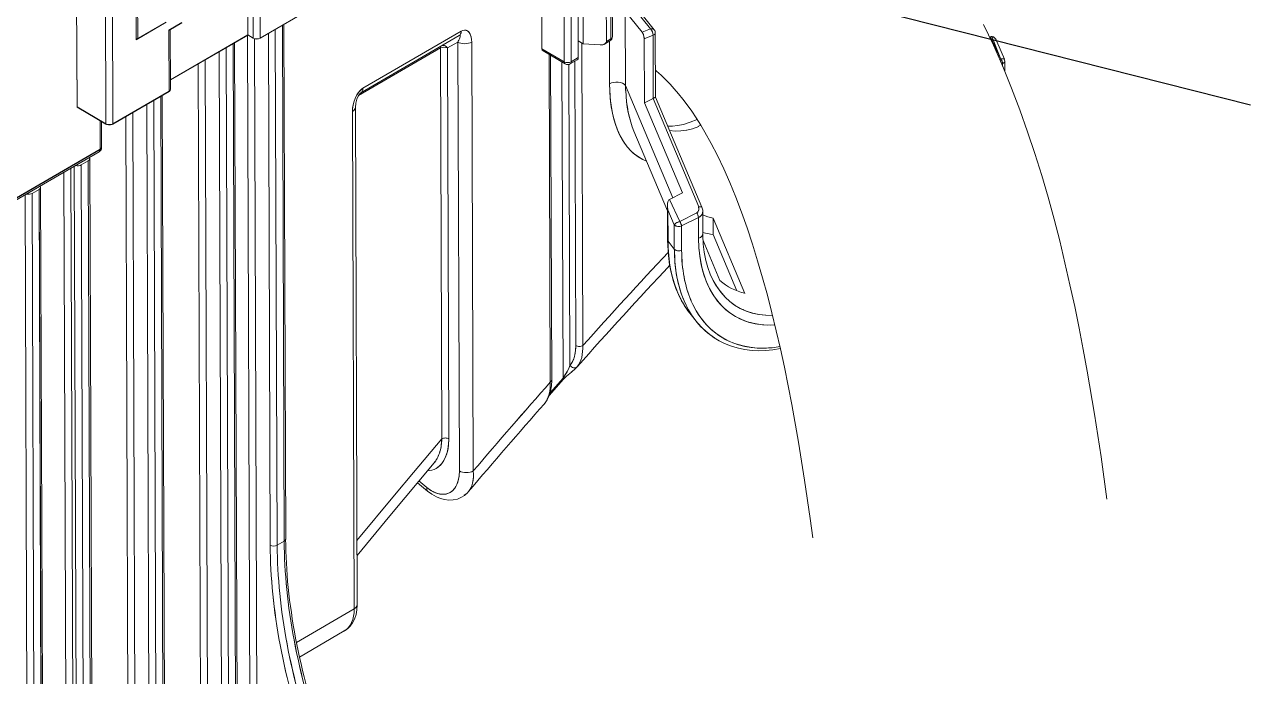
# Model space of a CAD drawing. Header units: inches. Extents: x 47316 to 59086, y 3141 to 11743.
# Drawn here: x 52923.8 to 52984.5, y 10099.8 to 10132.2 of the extents above; entities that cross this region are included whole.
import ezdxf

# ---------------------------------------------------------------- set-up
doc = ezdxf.new("R2010")
doc.units = ezdxf.units.IN
doc.header["$MEASUREMENT"] = 0

msp = doc.modelspace()

# ---------------------------------------------------------------- linework, layer by layer
at = {"color": 0, "lineweight": 15}
for p, q in [((52952.829, 10131.457), (52952.786, 10143.512)), ((52952.829, 10131.457), (52952.786, 10143.512)), ((52952.901, 10131.559), (52952.858, 10143.614)), ((52926.369, 10128.065), (52926.322, 10141.107)), ((52926.369, 10128.078), (52926.322, 10141.107)), ((52929.274, 10140.994), (52929.309, 10131.408)), ((52929.275, 10141.007), (52929.309, 10131.421)), ((52929.347, 10141.109), (52929.382, 10131.523)), ((52929.347, 10141.096), (52929.381, 10131.511)), ((52927.754, 10140.324), (52927.802, 10127.238)), ((52927.754, 10140.311), (52927.801, 10127.225)), ((52928.148, 10127.238), (52928.101, 10140.324)), ((52928.148, 10127.225), (52928.101, 10140.311)), ((52952.603, 10131.325), (52952.572, 10139.722)), ((52952.603, 10131.325), (52952.572, 10139.722)), ((52950.833, 10138.71), (52950.863, 10130.313)), ((52950.833, 10138.71), (52950.864, 10130.314)), ((52951.211, 10130.516), (52951.181, 10138.911)), ((52951.211, 10130.516), (52951.181, 10138.911)), ((52951.461, 10131.207), (52951.433, 10138.977)), ((52951.461, 10131.207), (52951.433, 10138.977)), ((52949.386, 10138.36), (52949.413, 10130.961)), ((52949.386, 10138.36), (52949.413, 10130.961)), ((52950.517, 10130.313), (52950.488, 10138.427)), ((52950.517, 10130.313), (52950.488, 10138.427)), ((52935.096, 10134.297), (52935.106, 10131.476)), ((52935.096, 10134.297), (52935.106, 10131.488)), ((52935.453, 10131.488), (52935.442, 10134.511)), ((52935.452, 10131.476), (52935.442, 10134.498)), ((52934.821, 10134.137), (52934.83, 10131.637)), ((52934.821, 10134.137), (52934.83, 10131.65)), ((52938.235, 10133.095), (52935.452, 10131.476)), ((52938.236, 10133.107), (52935.453, 10131.488)), ((52954.784, 10131.94), (52953.619, 10133.412)), ((52954.784, 10131.94), (52953.619, 10133.412)), ((52954.976, 10131.894), (52953.779, 10133.406)), ((52953.553, 10129.137), (52953.542, 10132.827)), ((52954.375, 10131.774), (52953.542, 10132.827)), ((52954.375, 10131.774), (52953.542, 10132.827)), ((52953.553, 10129.137), (52953.542, 10132.827)), ((52929.309, 10131.421), (52930.788, 10132.281)), ((52929.309, 10131.408), (52930.787, 10132.269)), ((52930.92, 10131.88), (52931.563, 10132.254)), ((52930.92, 10131.867), (52931.563, 10132.242)), ((52930.92, 10131.88), (52930.931, 10128.857)), ((52930.92, 10131.867), (52930.93, 10128.844)), ((52931.003, 10128.946), (52930.992, 10131.91)), ((52931.003, 10128.959), (52930.993, 10131.91)), ((52936.29, 10106.34), (52936.197, 10131.909)), ((52936.289, 10106.34), (52936.197, 10131.909)), ((52936.637, 10106.542), (52936.545, 10132.111)), ((52936.637, 10106.542), (52936.545, 10132.111)), ((52936.618, 10132.154), (52936.71, 10106.644)), ((52940.538, 10128.996), (52945.408, 10131.828)), ((52940.538, 10128.996), (52945.408, 10131.828)), ((52945.408, 10131.829), (52945.498, 10131.869)), ((52945.408, 10131.829), (52945.489, 10131.866)), ((52945.489, 10131.866), (52945.571, 10131.881)), ((52945.498, 10131.869), (52945.583, 10131.882)), ((52945.571, 10131.881), (52945.651, 10131.873)), ((52945.583, 10131.882), (52945.66, 10131.871)), ((52945.651, 10131.873), (52945.721, 10131.843)), ((52945.66, 10131.871), (52945.742, 10131.829)), ((52945.721, 10131.843), (52945.783, 10131.792)), ((52945.742, 10131.829), (52945.808, 10131.762)), ((52945.783, 10131.792), (52945.824, 10131.738)), ((52954.375, 10131.774), (52954.784, 10131.94)), ((52954.375, 10131.774), (52954.784, 10131.94)), ((52954.784, 10131.94), (52954.858, 10131.949)), ((52954.784, 10131.94), (52954.789, 10131.942)), ((52954.789, 10131.942), (52954.872, 10131.948)), ((52954.858, 10131.949), (52954.93, 10131.931)), ((52954.872, 10131.948), (52954.912, 10131.939)), ((52954.912, 10131.939), (52954.948, 10131.921)), ((52954.93, 10131.931), (52954.976, 10131.894)), ((52954.948, 10131.921), (52954.977, 10131.893)), ((52971.29, 10132.167), (52971.783, 10131.128)), ((52934.83, 10131.65), (52931.001, 10129.422)), ((52934.83, 10131.637), (52931.001, 10129.41)), ((52934.252, 10091.378), (52934.108, 10131.218)), ((52934.252, 10091.378), (52934.108, 10131.217)), ((52934.324, 10091.48), (52934.181, 10131.26)), ((52934.969, 10089.224), (52934.816, 10131.63)), ((52934.969, 10089.223), (52934.816, 10131.629)), ((52935.106, 10131.488), (52934.83, 10131.65)), ((52935.106, 10131.476), (52934.83, 10131.637)), ((52935.164, 10131.451), (52935.316, 10089.224)), ((52935.164, 10131.451), (52935.316, 10089.224)), ((52935.943, 10106.34), (52935.851, 10131.708)), ((52935.943, 10106.34), (52935.851, 10131.708)), ((52940.438, 10128.774), (52945.308, 10131.607)), ((52940.44, 10128.775), (52945.31, 10131.608)), ((52944.724, 10130.997), (52945.24, 10131.289)), ((52944.724, 10130.997), (52945.24, 10131.289)), ((52945.317, 10110.022), (52945.24, 10131.289)), ((52945.317, 10110.022), (52945.24, 10131.289)), ((52945.29, 10131.381), (52945.319, 10131.442)), ((52945.29, 10131.381), (52945.319, 10131.442)), ((52945.334, 10131.618), (52945.308, 10131.607)), ((52945.331, 10131.618), (52945.308, 10131.607)), ((52945.34, 10131.619), (52945.331, 10131.618)), ((52945.345, 10131.619), (52945.334, 10131.618)), ((52945.351, 10131.618), (52945.34, 10131.619)), ((52945.353, 10131.616), (52945.345, 10131.619)), ((52945.358, 10131.612), (52945.351, 10131.618)), ((52945.359, 10131.61), (52945.353, 10131.616)), ((52945.363, 10131.598), (52945.358, 10131.612)), ((52945.363, 10131.598), (52945.359, 10131.61)), ((52945.36, 10131.556), (52945.363, 10131.598)), ((52945.36, 10131.556), (52945.363, 10131.598)), ((52945.808, 10131.762), (52945.859, 10131.675)), ((52945.824, 10131.738), (52945.859, 10131.675)), ((52945.859, 10131.675), (52945.903, 10131.551)), ((52945.859, 10131.675), (52945.907, 10131.531)), ((52945.903, 10131.551), (52945.927, 10131.41)), ((52945.907, 10131.531), (52945.927, 10131.413)), ((52945.927, 10131.413), (52945.933, 10131.289)), ((52945.927, 10131.41), (52945.933, 10131.289)), ((52945.933, 10131.289), (52946.01, 10110.022)), ((52945.933, 10131.289), (52946.01, 10110.022)), ((52951.208, 10131.355), (52951.461, 10131.207)), ((52951.208, 10131.355), (52951.461, 10131.207)), ((52951.381, 10131.254), (52951.435, 10116.236)), ((52951.381, 10131.254), (52951.436, 10116.237)), ((52951.461, 10131.207), (52952.294, 10131.148)), ((52951.461, 10131.207), (52952.294, 10131.148)), ((52952.429, 10131.159), (52952.49, 10131.18)), ((52952.474, 10131.173), (52952.544, 10131.213)), ((52952.49, 10131.18), (52952.542, 10131.211)), ((52952.514, 10131.192), (52952.78, 10131.346)), ((52952.542, 10131.211), (52952.587, 10131.263)), ((52952.544, 10131.213), (52952.587, 10131.264)), ((52952.587, 10131.263), (52952.603, 10131.325)), ((52952.587, 10131.264), (52952.603, 10131.325)), ((52952.603, 10131.325), (52952.829, 10131.457)), ((52952.603, 10131.325), (52952.829, 10131.457)), ((52952.763, 10129.219), (52952.756, 10131.333)), ((52952.763, 10129.219), (52952.756, 10131.333)), ((52954.407, 10131.724), (52954.375, 10131.774)), ((52954.391, 10131.752), (52954.375, 10131.774)), ((52954.436, 10131.658), (52954.391, 10131.752)), ((52954.459, 10131.586), (52954.407, 10131.724)), ((52954.468, 10131.549), (52954.436, 10131.658)), ((52954.474, 10131.512), (52954.459, 10131.586)), ((52954.48, 10131.444), (52954.468, 10131.549)), ((52954.48, 10131.444), (52954.474, 10131.512)), ((52954.924, 10131.625), (52954.48, 10131.444)), ((52954.924, 10131.625), (52954.48, 10131.444)), ((52954.489, 10128.283), (52954.48, 10131.444)), ((52954.489, 10128.283), (52954.48, 10131.444)), ((52954.915, 10128.5), (52954.924, 10131.625)), ((52954.916, 10128.499), (52954.924, 10131.625)), ((52955.038, 10128.557), (52955.029, 10131.743)), ((52971.645, 10131.55), (52971.599, 10131.526)), ((52971.645, 10131.55), (52971.599, 10131.526)), ((52971.645, 10131.549), (52972.153, 10130.449)), ((52971.645, 10131.549), (52972.153, 10130.449)), ((52971.656, 10131.553), (52971.72, 10131.568)), ((52972.153, 10130.449), (52971.704, 10131.565)), ((52972.153, 10130.449), (52971.704, 10131.565)), ((52971.72, 10131.568), (52971.787, 10131.545)), ((52971.787, 10131.545), (52971.829, 10131.513)), ((52971.829, 10131.513), (52971.868, 10131.471)), ((52971.868, 10131.471), (52971.916, 10131.4)), ((52971.916, 10131.4), (52971.956, 10131.319)), ((52972.326, 10130.439), (52971.956, 10131.318)), ((52933.557, 10091.176), (52933.415, 10130.814)), ((52933.557, 10091.176), (52933.415, 10130.814)), ((52933.76, 10131.015), (52933.904, 10091.176)), ((52933.761, 10131.015), (52933.904, 10091.176)), ((52944.378, 10130.997), (52940.327, 10128.639)), ((52944.378, 10130.997), (52940.327, 10128.639)), ((52944.378, 10130.997), (52944.448, 10111.615)), ((52944.378, 10130.997), (52944.448, 10111.615)), ((52944.545, 10131.128), (52944.482, 10131.127)), ((52944.61, 10131.106), (52944.545, 10131.128)), ((52944.674, 10131.061), (52944.61, 10131.106)), ((52944.724, 10130.997), (52944.674, 10131.061)), ((52944.724, 10130.997), (52944.794, 10111.616)), ((52944.724, 10130.997), (52944.794, 10111.616)), ((52949.421, 10130.904), (52949.413, 10130.961)), ((52950.517, 10130.313), (52949.413, 10130.961)), ((52950.517, 10130.313), (52949.413, 10130.961)), ((52949.438, 10130.873), (52949.421, 10130.904)), ((52949.463, 10130.851), (52949.438, 10130.873)), ((52950.567, 10130.203), (52949.463, 10130.851)), ((52949.821, 10114.422), (52949.762, 10130.675)), ((52949.821, 10114.422), (52949.762, 10130.675)), ((52949.835, 10130.632), (52949.893, 10114.524)), ((52952.294, 10131.148), (52952.388, 10131.151)), ((52952.294, 10131.148), (52952.363, 10131.148)), ((52952.363, 10131.148), (52952.429, 10131.159)), ((52952.388, 10131.151), (52952.474, 10131.173)), ((52971.783, 10131.128), (52972.249, 10130.073)), ((52932.536, 10087.302), (52932.381, 10130.213)), ((52932.536, 10087.302), (52932.381, 10130.213)), ((52932.727, 10130.414), (52932.883, 10087.302)), ((52932.727, 10130.414), (52932.883, 10087.302)), ((52950.455, 10114.624), (52950.399, 10130.302)), ((52950.455, 10114.624), (52950.399, 10130.302)), ((52950.746, 10130.176), (52950.799, 10115.253)), ((52950.746, 10130.176), (52950.799, 10115.253)), ((52950.814, 10130.203), (52951.162, 10130.405)), ((52950.864, 10130.314), (52951.211, 10130.516)), ((52950.864, 10130.314), (52951.211, 10130.516)), ((52951.038, 10130.333), (52951.089, 10116.236)), ((52951.038, 10130.333), (52951.089, 10116.236)), ((52972.099, 10130.422), (52972.153, 10130.449)), ((52972.099, 10130.422), (52972.153, 10130.449)), ((52972.153, 10130.449), (52972.213, 10130.314)), ((52972.172, 10130.454), (52972.243, 10130.465)), ((52972.172, 10130.454), (52972.233, 10130.464)), ((52972.24, 10130.228), (52972.193, 10130.204)), ((52972.24, 10130.228), (52972.193, 10130.204)), ((52972.213, 10130.314), (52972.231, 10130.224)), ((52972.233, 10130.464), (52972.264, 10130.465)), ((52972.24, 10130.093), (52972.24, 10130.228)), ((52972.24, 10130.093), (52972.24, 10130.228)), ((52972.243, 10130.465), (52972.276, 10130.464)), ((52972.249, 10130.073), (52972.686, 10129.004)), ((52972.264, 10130.465), (52972.3, 10130.46)), ((52972.276, 10130.464), (52972.313, 10130.454)), ((52972.3, 10130.46), (52972.314, 10130.453)), ((52972.313, 10130.454), (52972.326, 10130.439)), ((52972.314, 10130.453), (52972.326, 10130.439)), ((52972.345, 10130.346), (52972.346, 10129.841)), ((52955.083, 10129.846), (52955.034, 10129.888)), ((52955.083, 10129.846), (52955.317, 10129.641)), ((52955.317, 10129.641), (52955.558, 10129.412)), ((52955.558, 10129.412), (52955.762, 10129.204)), ((52930.931, 10128.857), (52928.148, 10127.238)), ((52930.93, 10128.844), (52928.148, 10127.225)), ((52940.242, 10128.674), (52940.305, 10128.77)), ((52940.251, 10128.689), (52940.35, 10128.828)), ((52940.305, 10128.77), (52940.384, 10128.868)), ((52940.35, 10128.828), (52940.463, 10128.943)), ((52940.377, 10128.712), (52940.439, 10128.775)), ((52940.384, 10128.868), (52940.471, 10128.949)), ((52940.463, 10128.943), (52940.538, 10128.996)), ((52940.471, 10128.949), (52940.538, 10128.996)), ((52952.769, 10128.915), (52952.763, 10129.219)), ((52952.786, 10128.617), (52952.769, 10128.915)), ((52955.897, 10123.572), (52953.553, 10129.137)), ((52955.897, 10123.572), (52953.553, 10129.137)), ((52955.762, 10129.204), (52955.97, 10128.976)), ((52955.97, 10128.976), (52956.181, 10128.729)), ((52972.686, 10129.004), (52973.097, 10127.926)), ((52929.965, 10088.94), (52929.823, 10128.2)), ((52929.965, 10088.94), (52929.823, 10128.2)), ((52930.312, 10088.941), (52930.17, 10128.402)), ((52930.312, 10088.94), (52930.17, 10128.402)), ((52930.659, 10089.143), (52930.517, 10128.604)), ((52930.66, 10089.143), (52930.517, 10128.604)), ((52930.59, 10128.646), (52930.732, 10089.245)), ((52940.028, 10128.012), (52940.056, 10128.183)), ((52940.037, 10128.081), (52940.089, 10128.311)), ((52940.056, 10128.183), (52940.103, 10128.359)), ((52940.089, 10128.311), (52940.17, 10128.533)), ((52940.103, 10128.359), (52940.188, 10128.571)), ((52940.165, 10128.053), (52940.186, 10128.261)), ((52940.17, 10128.533), (52940.251, 10128.689)), ((52940.186, 10128.261), (52940.24, 10128.456)), ((52940.188, 10128.571), (52940.242, 10128.674)), ((52940.24, 10128.456), (52940.309, 10128.608)), ((52940.309, 10128.608), (52940.377, 10128.712)), ((52952.811, 10128.349), (52952.786, 10128.617)), ((52952.846, 10128.086), (52952.811, 10128.349)), ((52954.489, 10128.283), (52954.916, 10128.499)), ((52954.489, 10128.283), (52954.915, 10128.499)), ((52956.372, 10123.814), (52954.489, 10128.283)), ((52956.372, 10123.814), (52954.489, 10128.283)), ((52954.896, 10128.494), (52955.008, 10128.533)), ((52954.915, 10128.499), (52955.013, 10128.535)), ((52957.183, 10123.116), (52954.915, 10128.498)), ((52957.183, 10123.116), (52954.916, 10128.499)), ((52955.008, 10128.533), (52955.029, 10128.545)), ((52955.013, 10128.535), (52955.031, 10128.546)), ((52955.029, 10128.545), (52955.035, 10128.55)), ((52955.031, 10128.546), (52955.036, 10128.551)), ((52955.035, 10128.55), (52955.038, 10128.555)), ((52955.036, 10128.551), (52955.038, 10128.555)), ((52955.038, 10128.557), (52955.038, 10128.56)), ((52955.038, 10128.555), (52955.038, 10128.56)), ((52955.038, 10128.56), (52957.339, 10123.099)), ((52955.038, 10128.555), (52955.038, 10128.557)), ((52956.181, 10128.729), (52956.397, 10128.46)), ((52956.397, 10128.46), (52956.615, 10128.17)), ((52956.615, 10128.17), (52956.836, 10127.859)), ((52927.802, 10127.238), (52926.369, 10128.078)), ((52927.801, 10127.225), (52926.369, 10128.065)), ((52928.943, 10085.212), (52928.79, 10127.599)), ((52928.943, 10085.211), (52928.79, 10127.599)), ((52929.136, 10127.8), (52929.29, 10085.212)), ((52929.136, 10127.8), (52929.29, 10085.212)), ((52940.02, 10127.849), (52940.028, 10128.012)), ((52940.02, 10127.849), (52940.024, 10127.964)), ((52940.109, 10103.193), (52940.02, 10127.849)), ((52940.109, 10103.193), (52940.02, 10127.849)), ((52940.024, 10127.964), (52940.037, 10128.081)), ((52940.253, 10103.392), (52940.165, 10128.053)), ((52952.887, 10127.85), (52952.846, 10128.086)), ((52952.937, 10127.62), (52952.887, 10127.85)), ((52953.032, 10127.273), (52952.937, 10127.62)), ((52956.836, 10127.859), (52957.058, 10127.525)), ((52973.097, 10127.926), (52973.482, 10126.844)), ((52927.518, 10125.977), (52927.513, 10127.394)), ((52927.519, 10125.976), (52927.513, 10127.394)), ((52927.591, 10126.066), (52927.586, 10127.351)), ((52927.591, 10126.078), (52927.586, 10127.351)), ((52953.15, 10126.945), (52953.032, 10127.273)), ((52953.289, 10126.637), (52953.15, 10126.945)), ((52955.642, 10127.125), (52955.878, 10127.121)), ((52955.878, 10127.121), (52956.123, 10127.145)), ((52956.123, 10127.145), (52956.425, 10127.206)), ((52956.425, 10127.206), (52956.757, 10127.311)), ((52956.581, 10126.922), (52956.878, 10126.994)), ((52956.584, 10126.923), (52956.88, 10126.995)), ((52956.757, 10127.311), (52957.103, 10127.456)), ((52956.878, 10126.994), (52957.179, 10127.097)), ((52956.88, 10126.995), (52957.179, 10127.097)), ((52957.058, 10127.525), (52957.282, 10127.169)), ((52957.166, 10127.126), (52957.281, 10127.17)), ((52957.167, 10127.127), (52957.281, 10127.17)), ((52957.282, 10127.169), (52957.487, 10126.824)), ((52953.451, 10126.353), (52953.289, 10126.637)), ((52953.637, 10126.096), (52953.451, 10126.353)), ((52955.632, 10122.922), (52953.967, 10126.875)), ((52955.733, 10126.91), (52956.008, 10126.879)), ((52955.733, 10126.909), (52956.006, 10126.879)), ((52956.006, 10126.879), (52956.289, 10126.883)), ((52956.008, 10126.879), (52956.292, 10126.884)), ((52956.289, 10126.883), (52956.581, 10126.922)), ((52956.292, 10126.884), (52956.584, 10126.923)), ((52957.487, 10126.824), (52957.799, 10126.262)), ((52973.482, 10126.844), (52973.841, 10125.761)), ((52920.999, 10122.088), (52927.469, 10125.853)), ((52921.048, 10122.199), (52927.518, 10125.964)), ((52921.049, 10122.212), (52927.519, 10125.976)), ((52953.844, 10125.869), (52953.637, 10126.096)), ((52953.956, 10125.767), (52953.844, 10125.869)), ((52954.073, 10125.674), (52953.956, 10125.767)), ((52957.799, 10126.262), (52958.11, 10125.657)), ((52973.841, 10125.761), (52974.178, 10124.679)), ((52926.363, 10089.326), (52926.234, 10125.135)), ((52926.363, 10089.326), (52926.234, 10125.135)), ((52926.299, 10125.172), (52926.369, 10125.159)), ((52926.369, 10125.159), (52926.446, 10125.159)), ((52926.446, 10125.159), (52926.519, 10125.173)), ((52926.519, 10125.173), (52926.581, 10125.2)), ((52926.929, 10125.402), (52926.581, 10125.2)), ((52926.929, 10125.402), (52926.581, 10125.2)), ((52926.714, 10088.254), (52926.581, 10125.2)), ((52926.714, 10088.253), (52926.581, 10125.2)), ((52926.929, 10125.402), (52926.974, 10125.438)), ((52927.066, 10087.197), (52926.929, 10125.402)), ((52927.066, 10087.197), (52926.929, 10125.402)), ((52926.974, 10125.438), (52926.998, 10125.481)), ((52926.998, 10125.524), (52926.976, 10125.566)), ((52926.998, 10125.481), (52926.998, 10125.524)), ((52927.001, 10125.504), (52927.138, 10087.299)), ((52954.237, 10125.564), (52954.073, 10125.674)), ((52954.41, 10125.469), (52954.237, 10125.564)), ((52954.592, 10125.39), (52954.41, 10125.469)), ((52958.11, 10125.657), (52958.417, 10125.01)), ((52925.838, 10091.031), (52925.716, 10124.833)), ((52925.838, 10091.03), (52925.717, 10124.833)), ((52926.189, 10089.862), (52926.062, 10125.035)), ((52926.189, 10089.862), (52926.062, 10125.035)), ((52958.417, 10125.01), (52958.719, 10124.325)), ((52974.178, 10124.679), (52974.493, 10123.596)), ((52924.493, 10123.985), (52924.145, 10123.783)), ((52924.493, 10123.985), (52924.145, 10123.783)), ((52924.493, 10123.985), (52924.539, 10124.021)), ((52924.584, 10098.764), (52924.493, 10123.985)), ((52924.494, 10123.985), (52924.585, 10098.765)), ((52924.539, 10124.021), (52924.563, 10124.064)), ((52924.563, 10124.108), (52924.541, 10124.149)), ((52924.563, 10124.064), (52924.563, 10124.108)), ((52924.657, 10098.866), (52924.566, 10124.087)), ((52958.719, 10124.325), (52959.014, 10123.605)), ((52923.799, 10123.718), (52923.89, 10098.562)), ((52923.799, 10123.718), (52923.89, 10098.562)), ((52924.145, 10123.783), (52924.236, 10098.562)), ((52924.146, 10123.783), (52924.237, 10098.562)), ((52955.632, 10123.133), (52955.639, 10123.292)), ((52955.632, 10123.133), (52955.639, 10123.292)), ((52955.639, 10123.292), (52955.656, 10123.364)), ((52955.639, 10123.292), (52955.656, 10123.364)), ((52955.656, 10123.364), (52955.683, 10123.427)), ((52955.656, 10123.364), (52955.683, 10123.427)), ((52955.683, 10123.427), (52955.707, 10123.462)), ((52955.683, 10123.427), (52955.707, 10123.462)), ((52955.707, 10123.462), (52955.736, 10123.489)), ((52955.707, 10123.462), (52955.736, 10123.489)), ((52956.372, 10123.814), (52955.736, 10123.489)), ((52956.372, 10123.814), (52955.736, 10123.49)), ((52955.736, 10123.49), (52956.241, 10122.395)), ((52955.736, 10123.489), (52956.241, 10122.395)), ((52959.014, 10123.605), (52959.301, 10122.852)), ((52974.493, 10123.596), (52974.79, 10122.511)), ((52955.636, 10121.476), (52955.631, 10123.175)), ((52955.654, 10122.972), (52955.632, 10123.133)), ((52955.654, 10122.972), (52955.632, 10123.133)), ((52955.658, 10121.416), (52955.654, 10122.972)), ((52955.968, 10122.227), (52955.654, 10122.972)), ((52955.968, 10122.227), (52955.654, 10122.972)), ((52955.658, 10121.416), (52955.654, 10122.972)), ((52956.241, 10122.395), (52957.081, 10122.82)), ((52956.241, 10122.395), (52957.081, 10122.82)), ((52957.081, 10122.82), (52957.141, 10122.869)), ((52957.081, 10122.82), (52957.134, 10122.86)), ((52957.145, 10122.697), (52957.081, 10122.82)), ((52957.134, 10122.86), (52957.169, 10122.914)), ((52957.141, 10122.869), (52957.177, 10122.936)), ((52957.17, 10122.596), (52957.145, 10122.697)), ((52957.237, 10123.125), (52957.164, 10123.111)), ((52957.183, 10123.045), (52957.164, 10123.111)), ((52957.168, 10123.1), (52957.164, 10123.111)), ((52957.186, 10123), (52957.168, 10123.1)), ((52957.169, 10122.914), (52957.185, 10122.978)), ((52957.177, 10122.936), (52957.186, 10123)), ((52957.185, 10122.978), (52957.183, 10123.045)), ((52957.29, 10123.125), (52957.237, 10123.125)), ((52957.244, 10122.639), (52957.304, 10122.695)), ((52957.277, 10122.666), (52957.316, 10122.709)), ((52957.312, 10123.12), (52957.29, 10123.125)), ((52957.304, 10122.695), (52957.346, 10122.759)), ((52957.333, 10123.108), (52957.312, 10123.12)), ((52957.316, 10122.709), (52957.347, 10122.758)), ((52957.339, 10123.099), (52957.333, 10123.108)), ((52957.346, 10122.759), (52957.372, 10122.829)), ((52957.347, 10122.758), (52957.373, 10122.828)), ((52957.372, 10122.829), (52957.379, 10122.901)), ((52957.373, 10122.828), (52957.38, 10122.901)), ((52957.384, 10121.796), (52957.38, 10122.897)), ((52959.301, 10122.852), (52959.578, 10122.071)), ((52955.968, 10122.227), (52955.971, 10121.021)), ((52955.971, 10121.021), (52955.968, 10122.227)), ((52955.997, 10122.266), (52956.054, 10122.311)), ((52956.054, 10122.311), (52956.121, 10122.35)), ((52956.121, 10122.35), (52956.241, 10122.395)), ((52956.281, 10122.326), (52956.241, 10122.395)), ((52956.313, 10122.248), (52956.281, 10122.326)), ((52956.33, 10122.17), (52956.313, 10122.248)), ((52957.17, 10122.596), (52956.33, 10122.17)), ((52957.17, 10122.596), (52956.33, 10122.17)), ((52956.33, 10122.17), (52956.333, 10120.965)), ((52956.33, 10122.17), (52956.333, 10120.965)), ((52957.17, 10122.596), (52957.244, 10122.639)), ((52957.17, 10122.596), (52957.227, 10122.627)), ((52957.173, 10121.56), (52957.17, 10122.596)), ((52957.173, 10121.56), (52957.17, 10122.596)), ((52957.227, 10122.627), (52957.277, 10122.666)), ((52959.462, 10118.83), (52957.893, 10122.554)), ((52957.893, 10122.554), (52957.896, 10121.744)), ((52959.462, 10118.83), (52957.893, 10122.554)), ((52957.893, 10122.554), (52957.896, 10121.744)), ((52959.578, 10122.071), (52959.845, 10121.268)), ((52974.79, 10122.511), (52975.069, 10121.426)), ((52955.642, 10121.194), (52955.636, 10121.475)), ((52957.189, 10121.108), (52957.173, 10121.56)), ((52957.192, 10121.065), (52957.173, 10121.56)), ((52957.384, 10121.72), (52957.384, 10121.796)), ((52957.406, 10121.275), (52957.384, 10121.72)), ((52959.072, 10118.953), (52957.896, 10121.744)), ((52959.072, 10118.953), (52957.896, 10121.744)), ((52955.675, 10120.71), (52955.642, 10121.194)), ((52955.664, 10121.139), (52955.658, 10121.416)), ((52955.658, 10121.416), (52955.971, 10121.021)), ((52955.658, 10121.416), (52955.971, 10121.021)), ((52955.679, 10120.864), (52955.664, 10121.139)), ((52955.704, 10120.597), (52955.679, 10120.864)), ((52955.992, 10120.481), (52955.972, 10121.021)), ((52957.233, 10120.666), (52957.189, 10121.108)), ((52957.245, 10120.587), (52957.192, 10121.065)), ((52958.232, 10119.464), (52957.393, 10121.454)), ((52958.232, 10119.464), (52957.393, 10121.454)), ((52957.453, 10120.875), (52957.406, 10121.275)), ((52957.533, 10120.46), (52957.453, 10120.875)), ((52959.845, 10121.268), (52960.1, 10120.445)), ((52975.069, 10121.426), (52975.332, 10120.341)), ((52955.736, 10120.242), (52955.675, 10120.71)), ((52955.738, 10120.332), (52955.704, 10120.597)), ((52955.806, 10119.944), (52955.738, 10120.332)), ((52956.015, 10120.214), (52955.992, 10120.481)), ((52957.308, 10120.237), (52957.233, 10120.666)), ((52957.332, 10120.131), (52957.245, 10120.587)), ((52957.628, 10120.119), (52957.533, 10120.46)), ((52960.1, 10120.445), (52960.346, 10119.603)), ((52975.332, 10120.341), (52975.58, 10119.259)), ((52955.812, 10119.855), (52955.736, 10120.242)), ((52955.896, 10119.568), (52955.806, 10119.944)), ((52955.912, 10119.473), (52955.812, 10119.855)), ((52956.049, 10119.951), (52956.015, 10120.214)), ((52956.116, 10119.562), (52956.049, 10119.951)), ((52957.413, 10119.824), (52957.308, 10120.237)), ((52957.388, 10119.911), (52957.332, 10120.131)), ((52957.453, 10119.697), (52957.388, 10119.911)), ((52957.55, 10119.43), (52957.413, 10119.824)), ((52957.594, 10119.325), (52957.453, 10119.697)), ((52957.753, 10119.78), (52957.628, 10120.119)), ((52957.868, 10119.531), (52957.753, 10119.78)), ((52957.901, 10119.464), (52957.753, 10119.78)), ((52956.008, 10119.205), (52955.896, 10119.568)), ((52956.046, 10119.077), (52955.912, 10119.473)), ((52956.141, 10118.859), (52956.008, 10119.205)), ((52956.208, 10118.699), (52956.046, 10119.077)), ((52956.206, 10119.183), (52956.116, 10119.562)), ((52956.318, 10118.817), (52956.206, 10119.183)), ((52957.71, 10119.077), (52957.55, 10119.43)), ((52957.764, 10118.976), (52957.594, 10119.325)), ((52957.899, 10118.748), (52957.71, 10119.077)), ((52957.997, 10119.292), (52957.868, 10119.531)), ((52958.073, 10119.169), (52957.901, 10119.464)), ((52958.141, 10119.067), (52957.997, 10119.292)), ((52958.268, 10118.896), (52958.073, 10119.169)), ((52958.319, 10118.832), (52958.141, 10119.067)), ((52960.346, 10119.603), (52960.581, 10118.742)), ((52975.58, 10119.259), (52975.812, 10118.181)), ((52956.373, 10118.386), (52956.208, 10118.699)), ((52956.453, 10118.465), (52956.318, 10118.817)), ((52956.558, 10118.237), (52956.453, 10118.464)), ((52956.797, 10118.482), (52956.977, 10118.106)), ((52956.797, 10118.482), (52956.888, 10118.281)), ((52957.962, 10118.653), (52957.764, 10118.976)), ((52958.004, 10118.593), (52957.899, 10118.748)), ((52958.071, 10118.503), (52957.962, 10118.653)), ((52958.117, 10118.445), (52958.004, 10118.593)), ((52958.188, 10118.36), (52958.071, 10118.503)), ((52958.277, 10118.26), (52958.117, 10118.445)), ((52958.484, 10118.648), (52958.268, 10118.896)), ((52958.515, 10118.616), (52958.319, 10118.832)), ((52958.722, 10118.426), (52958.484, 10118.648)), ((52958.728, 10118.421), (52958.515, 10118.616)), ((52958.979, 10118.233), (52958.722, 10118.426)), ((52958.957, 10118.248), (52958.728, 10118.421)), ((52960.581, 10118.742), (52960.807, 10117.865)), ((52956.544, 10118.111), (52956.373, 10118.386)), ((52956.734, 10117.852), (52956.544, 10118.111)), ((52956.673, 10118.018), (52956.558, 10118.237)), ((52956.878, 10117.687), (52956.673, 10118.018)), ((52956.734, 10117.85), (52957.048, 10117.454)), ((52956.888, 10118.281), (52957.055, 10117.966)), ((52956.977, 10118.106), (52957.078, 10117.927)), ((52957.055, 10117.966), (52957.241, 10117.675)), ((52957.078, 10117.927), (52957.186, 10117.755)), ((52958.353, 10118.181), (52958.188, 10118.36)), ((52958.449, 10118.088), (52958.277, 10118.26)), ((52958.53, 10118.016), (52958.353, 10118.181)), ((52958.633, 10117.931), (52958.449, 10118.088)), ((52958.718, 10117.866), (52958.53, 10118.016)), ((52958.771, 10117.828), (52958.633, 10117.931)), ((52959.004, 10117.68), (52958.718, 10117.866)), ((52958.915, 10117.733), (52958.771, 10117.828)), ((52959.233, 10118.082), (52958.957, 10118.248)), ((52959.255, 10118.071), (52958.979, 10118.233)), ((52959.526, 10117.948), (52959.233, 10118.082)), ((52959.547, 10117.94), (52959.255, 10118.071)), ((52959.306, 10118.045), (52959.401, 10118.029)), ((52959.836, 10117.846), (52959.526, 10117.948)), ((52959.854, 10117.841), (52959.547, 10117.94)), ((52960.159, 10117.776), (52959.836, 10117.846)), ((52960.173, 10117.774), (52959.854, 10117.841)), ((52960.807, 10117.865), (52961.023, 10116.974)), ((52975.812, 10118.181), (52976.032, 10117.107)), ((52957.11, 10117.379), (52956.878, 10117.687)), ((52957.214, 10117.258), (52957.043, 10117.462)), ((52957.37, 10117.096), (52957.11, 10117.379)), ((52957.186, 10117.755), (52957.363, 10117.51)), ((52957.398, 10117.067), (52957.214, 10117.258)), ((52957.241, 10117.675), (52957.446, 10117.408)), ((52957.363, 10117.51), (52957.556, 10117.281)), ((52957.446, 10117.408), (52957.624, 10117.209)), ((52957.556, 10117.281), (52957.766, 10117.07)), ((52957.624, 10117.209), (52957.82, 10117.021)), ((52959.064, 10117.647), (52958.915, 10117.733)), ((52959.311, 10117.526), (52959.004, 10117.68)), ((52959.218, 10117.569), (52959.064, 10117.647)), ((52959.539, 10117.438), (52959.218, 10117.569)), ((52959.638, 10117.406), (52959.311, 10117.526)), ((52959.877, 10117.343), (52959.539, 10117.438)), ((52959.983, 10117.32), (52959.638, 10117.406)), ((52960.227, 10117.282), (52959.877, 10117.343)), ((52960.344, 10117.27), (52959.983, 10117.32)), ((52960.494, 10117.74), (52960.159, 10117.776)), ((52960.502, 10117.74), (52960.173, 10117.774)), ((52960.587, 10117.256), (52960.227, 10117.282)), ((52960.718, 10117.255), (52960.344, 10117.27)), ((52960.839, 10117.738), (52960.494, 10117.74)), ((52960.839, 10117.738), (52960.502, 10117.74)), ((52960.954, 10117.264), (52960.587, 10117.256)), ((52960.954, 10117.264), (52960.718, 10117.255)), ((52957.51, 10116.964), (52957.37, 10117.096)), ((52957.645, 10116.847), (52957.398, 10117.067)), ((52957.657, 10116.841), (52957.51, 10116.964)), ((52957.949, 10116.624), (52957.645, 10116.847)), ((52957.809, 10116.726), (52957.657, 10116.841)), ((52957.766, 10117.07), (52958.032, 10116.847)), ((52957.968, 10116.619), (52957.809, 10116.726)), ((52957.82, 10117.021), (52958.032, 10116.847)), ((52958.193, 10116.477), (52957.949, 10116.624)), ((52958.032, 10116.847), (52958.292, 10116.668)), ((52958.032, 10116.847), (52958.182, 10116.739)), ((52958.182, 10116.739), (52958.337, 10116.64)), ((52958.292, 10116.668), (52958.57, 10116.512)), ((52958.337, 10116.64), (52958.498, 10116.548)), ((52961.023, 10116.974), (52961.229, 10116.072)), ((52976.032, 10117.107), (52976.238, 10116.037)), ((52951.044, 10115.785), (52951.077, 10115.997)), ((52951.061, 10115.871), (52951.087, 10116.131)), ((52951.077, 10115.997), (52951.089, 10116.236)), ((52951.087, 10116.131), (52951.089, 10116.236)), ((52958.458, 10116.343), (52958.193, 10116.477)), ((52958.751, 10116.225), (52958.458, 10116.343)), ((52958.498, 10116.548), (52958.665, 10116.465)), ((52958.57, 10116.512), (52958.864, 10116.38)), ((52958.665, 10116.465), (52958.836, 10116.391)), ((52959.079, 10116.123), (52958.751, 10116.225)), ((52958.836, 10116.391), (52959.013, 10116.325)), ((52958.864, 10116.38), (52959.156, 10116.279)), ((52959.013, 10116.325), (52959.377, 10116.219)), ((52959.446, 10116.044), (52959.079, 10116.123)), ((52959.156, 10116.279), (52959.461, 10116.2)), ((52959.377, 10116.219), (52959.723, 10116.153)), ((52959.826, 10115.997), (52959.446, 10116.044)), ((52959.461, 10116.2), (52959.778, 10116.146)), ((52959.723, 10116.153), (52960.079, 10116.117)), ((52959.778, 10116.146), (52960.106, 10116.116)), ((52960.143, 10115.982), (52959.826, 10115.997)), ((52960.079, 10116.117), (52960.444, 10116.111)), ((52960.106, 10116.116), (52960.444, 10116.111)), ((52960.497, 10115.992), (52960.143, 10115.982)), ((52960.858, 10116.027), (52960.497, 10115.992)), ((52961.226, 10116.087), (52960.858, 10116.027)), ((52961.229, 10116.072), (52961.426, 10115.162)), ((52976.238, 10116.037), (52976.434, 10114.971)), ((52950.799, 10115.253), (52950.906, 10115.408)), ((52950.861, 10115.334), (52950.915, 10115.424)), ((52950.906, 10115.408), (52950.987, 10115.587)), ((52950.915, 10115.424), (52950.963, 10115.525)), ((52950.963, 10115.525), (52951.004, 10115.635)), ((52950.987, 10115.587), (52951.044, 10115.785)), ((52951.004, 10115.635), (52951.061, 10115.871)), ((52950.554, 10114.782), (52950.455, 10114.624)), ((52950.659, 10114.953), (52950.498, 10114.693)), ((52950.653, 10114.943), (52950.554, 10114.782)), ((52950.622, 10114.717), (52950.87, 10114.925)), ((52950.736, 10115.097), (52950.653, 10114.943)), ((52950.739, 10115.104), (52950.659, 10114.953)), ((52950.799, 10115.253), (52950.736, 10115.097)), ((52950.799, 10115.253), (52950.739, 10115.104)), ((52950.799, 10115.253), (52950.861, 10115.334)), ((52951.006, 10115.044), (52950.86, 10114.925)), ((52951.006, 10115.044), (52950.861, 10114.924)), ((52950.87, 10114.925), (52951.063, 10115.093)), ((52951.071, 10115.103), (52951.006, 10115.044)), ((52951.072, 10115.103), (52951.006, 10115.044)), ((52951.063, 10115.093), (52951.14, 10115.172)), ((52951.156, 10115.193), (52951.071, 10115.103)), ((52951.157, 10115.192), (52951.072, 10115.103)), ((52961.426, 10115.162), (52961.613, 10114.245)), ((52976.434, 10114.971), (52976.793, 10112.846)), ((52950.466, 10114.563), (52949.777, 10113.785)), ((52950.455, 10114.624), (52949.814, 10113.9)), ((52950.455, 10114.624), (52949.814, 10113.9)), ((52949.879, 10114.239), (52949.835, 10113.98)), ((52949.893, 10114.524), (52949.879, 10114.239)), ((52950.498, 10114.693), (52950.455, 10114.624)), ((52950.466, 10114.563), (52950.622, 10114.717)), ((52961.613, 10114.245), (52961.792, 10113.32)), ((52949.766, 10113.757), (52949.672, 10113.557)), ((52949.835, 10113.98), (52949.766, 10113.757)), ((52949.529, 10113.355), (52949.543, 10113.372)), ((52949.547, 10113.375), (52949.53, 10113.356)), ((52949.53, 10113.356), (52949.544, 10113.372)), ((52949.553, 10113.383), (52949.544, 10113.372)), ((52949.553, 10113.383), (52949.544, 10113.372)), ((52949.565, 10113.398), (52949.547, 10113.375)), ((52949.672, 10113.557), (52949.565, 10113.398)), ((52961.792, 10113.32), (52962.124, 10111.454)), ((52976.793, 10112.846), (52977.117, 10110.73)), ((52944.448, 10111.615), (52943.038, 10109.944)), ((52944.448, 10111.615), (52943.04, 10109.946)), ((52944.376, 10111.067), (52944.409, 10111.223)), ((52944.409, 10111.223), (52944.436, 10111.427)), ((52944.436, 10111.427), (52944.448, 10111.615)), ((52944.448, 10111.615), (52944.526, 10111.646)), ((52944.526, 10111.646), (52944.619, 10111.657)), ((52944.619, 10111.657), (52944.715, 10111.647)), ((52944.715, 10111.647), (52944.794, 10111.616)), ((52944.723, 10110.982), (52944.756, 10111.138)), ((52944.749, 10111.104), (52944.784, 10111.352)), ((52944.756, 10111.138), (52944.778, 10111.299)), ((52944.778, 10111.299), (52944.794, 10111.615)), ((52944.784, 10111.352), (52944.794, 10111.615)), ((52962.124, 10111.454), (52962.428, 10109.567)), ((52944.331, 10110.912), (52944.376, 10111.067)), ((52944.446, 10110.389), (52944.553, 10110.544)), ((52944.488, 10110.444), (52944.549, 10110.54)), ((52944.549, 10110.54), (52944.604, 10110.644)), ((52944.553, 10110.544), (52944.639, 10110.719)), ((52944.604, 10110.644), (52944.693, 10110.874)), ((52944.639, 10110.719), (52944.686, 10110.848)), ((52944.686, 10110.848), (52944.723, 10110.982)), ((52944.693, 10110.874), (52944.749, 10111.104)), ((52977.117, 10110.73), (52977.409, 10108.622)), ((52944.068, 10110.424), (52941.873, 10107.802)), ((52943.038, 10109.944), (52942.104, 10108.825)), ((52943.04, 10109.946), (52942.105, 10108.826)), ((52944.068, 10110.425), (52944.071, 10110.429)), ((52944.174, 10110.152), (52944.32, 10110.257)), ((52944.175, 10110.151), (52944.291, 10110.231)), ((52944.291, 10110.231), (52944.395, 10110.329)), ((52944.32, 10110.257), (52944.446, 10110.389)), ((52944.395, 10110.329), (52944.488, 10110.444)), ((52945.317, 10110.022), (52945.302, 10109.764)), ((52945.317, 10110.022), (52945.304, 10109.78)), ((52946.01, 10110.022), (52946.017, 10109.864)), ((52943.742, 10109.027), (52943.237, 10109.438)), ((52943.704, 10109.205), (52943.31, 10109.525)), ((52943.704, 10109.205), (52943.31, 10109.525)), ((52945.177, 10109.314), (52945.129, 10109.225)), ((52945.192, 10109.347), (52945.145, 10109.254)), ((52945.22, 10109.417), (52945.177, 10109.314)), ((52945.263, 10109.553), (52945.192, 10109.347)), ((52945.256, 10109.529), (52945.22, 10109.417)), ((52945.302, 10109.764), (52945.256, 10109.529)), ((52945.304, 10109.78), (52945.263, 10109.553)), ((52946.004, 10109.595), (52945.973, 10109.422)), ((52946.016, 10109.765), (52946.004, 10109.595)), ((52946.017, 10109.864), (52946.016, 10109.765)), ((52962.428, 10109.567), (52962.705, 10107.661)), ((52942.105, 10108.826), (52940.242, 10106.577)), ((52942.104, 10108.825), (52940.242, 10106.577)), ((52943.911, 10109.057), (52943.704, 10109.205)), ((52943.723, 10109.189), (52943.704, 10109.205)), ((52943.935, 10109.043), (52943.723, 10109.189)), ((52943.742, 10109.027), (52943.951, 10108.875)), ((52944.023, 10108.994), (52943.911, 10109.057)), ((52944.046, 10108.983), (52943.935, 10109.043)), ((52943.951, 10108.875), (52944.186, 10108.741)), ((52944.135, 10108.943), (52944.023, 10108.994)), ((52944.156, 10108.935), (52944.046, 10108.983)), ((52944.236, 10108.907), (52944.135, 10108.943)), ((52944.255, 10108.901), (52944.156, 10108.935)), ((52944.186, 10108.741), (52944.383, 10108.659)), ((52944.335, 10108.881), (52944.236, 10108.907)), ((52944.352, 10108.878), (52944.255, 10108.901)), ((52944.48, 10108.864), (52944.335, 10108.881)), ((52944.447, 10108.866), (52944.352, 10108.878)), ((52944.539, 10108.864), (52944.447, 10108.866)), ((52944.618, 10108.871), (52944.48, 10108.864)), ((52944.656, 10108.878), (52944.539, 10108.864)), ((52944.747, 10108.903), (52944.618, 10108.871)), ((52944.73, 10108.897), (52944.656, 10108.878)), ((52944.866, 10108.958), (52944.73, 10108.897)), ((52944.866, 10108.958), (52944.747, 10108.903)), ((52944.988, 10109.05), (52944.866, 10108.958)), ((52944.978, 10109.04), (52944.866, 10108.958)), ((52945.074, 10109.145), (52944.978, 10109.04)), ((52945.091, 10109.168), (52944.988, 10109.05)), ((52945.129, 10109.225), (52945.074, 10109.145)), ((52945.145, 10109.254), (52945.091, 10109.168)), ((52945.219, 10108.63), (52945.392, 10108.7)), ((52945.392, 10108.7), (52945.572, 10108.811)), ((52945.602, 10108.854), (52945.551, 10108.825)), ((52945.572, 10108.811), (52945.719, 10108.942)), ((52945.698, 10108.925), (52945.602, 10108.854)), ((52945.782, 10109.013), (52945.698, 10108.925)), ((52945.719, 10108.942), (52945.77, 10108.999)), ((52945.852, 10109.116), (52945.782, 10109.013)), ((52945.897, 10109.201), (52945.852, 10109.116)), ((52945.934, 10109.292), (52945.897, 10109.201)), ((52944.383, 10108.659), (52944.585, 10108.604)), ((52944.585, 10108.604), (52944.8, 10108.577)), ((52944.8, 10108.577), (52945.014, 10108.586)), ((52945.014, 10108.586), (52945.219, 10108.63)), ((52941.873, 10107.802), (52940.245, 10105.834)), ((52962.705, 10107.661), (52962.834, 10106.703)), ((52936.289, 10106.34), (52936.637, 10106.542)), ((52936.289, 10106.34), (52936.637, 10106.542)), ((52936.637, 10106.542), (52936.676, 10106.572)), ((52936.676, 10106.572), (52936.702, 10106.609)), ((52936.702, 10106.609), (52936.709, 10106.644)), ((52940.183, 10103.247), (52940.109, 10103.193)), ((52940.183, 10103.247), (52940.109, 10103.193)), ((52940.236, 10103.317), (52940.183, 10103.247)), ((52940.236, 10103.317), (52940.183, 10103.247)), ((52940.253, 10103.392), (52940.236, 10103.317)), ((52940.253, 10103.392), (52940.236, 10103.317)), ((52940.253, 10103.389), (52940.238, 10103.131)), ((52940.253, 10103.392), (52940.253, 10103.395)), ((52940.253, 10103.389), (52940.253, 10103.395)), ((52937.243, 10101.52), (52940.109, 10103.193)), ((52940.109, 10103.193), (52937.243, 10101.52)), ((52940.122, 10102.679), (52940.022, 10102.486)), ((52940.109, 10103.185), (52940.109, 10103.193)), ((52940.196, 10102.901), (52940.122, 10102.679)), ((52940.238, 10103.131), (52940.196, 10102.901)), ((52937.394, 10100.794), (52939.615, 10102.087)), ((52939.776, 10102.201), (52939.615, 10102.087)), ((52939.905, 10102.328), (52939.776, 10102.201)), ((52940.022, 10102.486), (52939.905, 10102.328))]:
    msp.add_line(p, q, dxfattribs=at)
at = {"color": 7, "lineweight": -2}
msp.add_line((52964.53, 10133.234), (52984.524, 10128.173), dxfattribs=at)
at = {"color": 0, "lineweight": 15}
for centre, radius, start, end in [((52954.784, 10131.742), 0.245, 0.13461, 38.20468), ((52943.535, 10132.277), 1.971, 329.92623, 332.96157), ((52943.531, 10132.277), 1.974, 329.98268, 333.01753), ((52944.763, 10131.708), 0.616, 334.4339, 345.73339), ((52944.81, 10131.691), 0.566, 333.9323, 346.21496), ((52952.656, 10131.558), 0.245, 300.28947, 0.20893), ((52971.712, 10131.457), 0.112, 94.71525, 119.95331), ((52950.613, 10130.28), 0.0892, 208.4946, 238.94876), ((52950.691, 10130.415), 0.245, 239.6161, 300.28947), ((52972.097, 10130.345), 0.247, 0.28898, 22.35631), ((52962.13, 10129.279), 8.579, 180.94968, 182.55914), ((52962.488, 10129.291), 8.937, 180.988, 182.53296), ((52927.346, 10126.065), 0.245, 300.19417, 0.20781), ((52956.86, 10122.897), 0.519, 0.46708, 22.84008), ((52958.586, 10125.438), 2.966, 246.02329, 256.48635), ((52958.586, 10125.438), 2.966, 246.02448, 256.48656), ((52956.098, 10122.159), 0.147, 133.13625, 152.34502), ((52956.084, 10122.321), 0.149, 218.70449, 230.32524), ((52955.731, 10121.478), 0.0954, 181.7937, 220.43504), ((52958.376, 10125.202), 3.492, 253.47823, 262.09147), ((52958.376, 10125.202), 3.492, 253.47909, 262.09162), ((53179.503, 9911.788), 306.291, 136.95453, 138.12575), ((53179.503, 9911.788), 306.291, 136.95454, 138.12575), ((52956.088, 10121.115), 0.149, 218.70449, 230.32524), ((53176.78, 9913.76), 302.459, 136.95055, 138.23946), ((52960.123, 10121.625), 2.872, 228.81234, 256.69864), ((52960.123, 10121.625), 2.872, 228.81339, 256.69762), ((52960.219, 10120.586), 4.43, 202.96381, 218.12432), ((52960.187, 10120.557), 4.388, 202.76641, 218.09176), ((52949.374, 10116.132), 2.063, 346.60998, 2.90542), ((52949.375, 10116.13), 2.062, 346.63757, 2.94737), ((52960.304, 10121.28), 5.171, 271.55126, 280.01928), ((52960.304, 10121.28), 5.171, 271.55134, 280.01883), ((53186.494, 9905.561), 315.654, 138.57207, 139.62863), ((53186.489, 9905.565), 315.647, 138.57205, 139.62864), ((52947.74, 10114.314), 2.084, 346.72775, 2.96214), ((52947.741, 10114.313), 2.082, 346.74008, 2.99134), ((53186.797, 9904.861), 315.857, 138.69338, 139.7365), ((52943.7, 10110.981), 0.955, 271.9041, 299.75416), ((52943.706, 10110.981), 0.953, 271.60968, 299.49704), ((52944.723, 10109.722), 1.284, 340.44941, 346.54231), ((52944.783, 10109.701), 1.223, 340.42745, 346.81843), ((52945.057, 10109.591), 0.928, 320.28246, 341.13551)]:
    msp.add_arc(centre, radius, start, end, dxfattribs=at)
for centre, major_axis, ratio, start_param, end_param in [((52945.063, 10132.032), (0.246, -0.424), 0.57048, 6.277473, 7.058778), ((52945.063, 10132.032), (0.246, -0.424), 0.57048, 6.277473, 7.058778), ((52954.784, 10131.742), (-0.092, 0.227), 0.461959, 3.994073, 5.560776), ((52954.784, 10131.742), (-0.092, 0.227), 0.461999, 3.994099, 5.560802), ((52929.137, 10131.522), (0.245, 0.001), 0.584062, 5.491734, 6.283221), ((52935.28, 10131.589), (0.245, 0.001), 0.584062, 3.920938, 5.491734), ((52935.28, 10131.577), (0.245, 0.001), 0.584063, 3.920938, 5.491734), ((52945.588, 10131.492), (0.49, 0.002), 0.584063, 3.920938, 5.491735), ((52945.588, 10131.492), (0.49, 0.002), 0.584063, 3.920938, 5.491735), ((52952.656, 10131.558), (-0.124, 0.212), 0.571654, 3.141631, 3.920331), ((52952.656, 10131.558), (0.124, -0.212), 0.571659, 6.282271, 7.06193), ((52952.656, 10131.558), (0.245, 0.001), 0.584063, 5.493709, 6.283256), ((52952.656, 10131.558), (0.245, 0.001), 0.584052, 5.49373, 6.283261), ((52954.785, 10131.742), (0.244, 0), 0.58576, 5.493421, 6.284367), ((52954.785, 10131.742), (0.244, 0), 0.585832, 5.493249, 6.284616), ((52971.786, 10131.09), (0.097, -0.476), 0.473882, 1.971321, 3.084121), ((52944.55, 10130.895), (0.123, -0.212), 0.57048, 3.427985, 3.917186), ((52944.551, 10130.895), (0.124, -0.212), 0.571654, 3.427049, 3.916237), ((52944.551, 10130.895), (0.245, 0.001), 0.585193, 0.780313, 2.351095), ((52944.551, 10130.895), (0.245, 0.001), 0.584063, 0.781312, 2.352108), ((52944.551, 10130.895), (0.121, -0.213), 0.821298, 1.5818, 2.861795), ((52949.587, 10131.062), (0.124, 0.211), 0.577428, 2.367958, 3.14153), ((52950.691, 10130.415), (0.245, 0.001), 0.584081, 3.922923, 5.493691), ((52950.691, 10130.415), (0.245, 0.001), 0.584063, 3.922913, 5.493709), ((52950.691, 10130.415), (0.124, 0.211), 0.577428, 2.367966, 2.817349), ((52950.691, 10130.415), (0.124, 0.211), 0.573905, 2.368988, 2.818367), ((52950.691, 10130.415), (0.124, 0.211), 0.577428, 2.817349, 3.141593), ((52950.691, 10130.415), (0.124, -0.212), 0.57166, 6.282271, 7.06193), ((52950.691, 10130.415), (-0.124, 0.212), 0.571654, 3.141631, 3.92033), ((52951.039, 10130.617), (0.123, -0.212), 0.570713, 0.000249, 0.780411), ((52951.039, 10130.617), (0.123, -0.212), 0.57048, 0.000034, 0.779686), ((52972.1, 10130.345), (-0.111, 0.219), 0.401429, 3.958576, 4.996937), ((52972.1, 10130.345), (-0.245, -0.001), 0.583686, 2.176, 3.141593), ((52972.1, 10130.345), (-0.245, -0.001), 0.583686, 2.176, 3.141594), ((52930.758, 10128.946), (0.245, 0.001), 0.584063, 5.491734, 6.283221), ((52930.758, 10128.958), (0.245, 0.001), 0.584062, 5.491734, 6.283221), ((52940.193, 10129.198), (0.246, -0.424), 0.57048, 6.277473, 7.058778), ((52940.193, 10129.198), (0.246, -0.424), 0.57048, 6.277473, 7.058778), ((52953.108, 10129.017), (0.49, 0.001), 0.583646, 0.430654, 2.350515), ((52953.108, 10129.017), (0.49, 0.001), 0.583646, 0.430654, 2.350515), ((52958.679, 10133.995), (-4.281, -8.522), 0.479286, 5.524942, 6.329623), ((52957.81, 10132.167), (-2.47, -6.748), 0.51403, 5.394729, 5.778082), ((52960.108, 10135.051), (-4.94, -9.573), 0.450405, 5.617525, 5.923474), ((52939.675, 10128.051), (0.49, 0.002), 0.584063, 5.493709, 6.283215), ((52939.675, 10128.051), (0.49, 0.002), 0.584063, 5.493709, 6.285135), ((52927.975, 10127.326), (-0.245, -0.001), 0.584063, 0.779345, 2.350142), ((52927.975, 10127.339), (-0.245, -0.001), 0.584062, 0.779345, 2.350141), ((52927.346, 10126.065), (-0.123, 0.212), 0.57048, 3.141626, 3.921279), ((52927.346, 10126.065), (-0.245, -0.001), 0.584063, 2.350142, 3.141628), ((52927.346, 10126.077), (-0.123, 0.212), 0.57048, 3.856148, 3.921279), ((52927.346, 10126.077), (-0.245, -0.001), 0.584062, 2.350141, 3.141628), ((52926.408, 10125.301), (0.245, 0.001), 0.584062, 4.24894, 5.493709), ((52926.756, 10125.503), (0.245, 0.001), 0.584062, 5.493709, 6.732198), ((52924.321, 10124.086), (0.245, 0.001), 0.584063, 5.493709, 6.732197), ((52923.973, 10123.884), (-0.245, -0.001), 0.584063, 1.107347, 2.350142), ((52923.973, 10123.884), (-0.245, -0.001), 0.584063, 1.107346, 2.350142), ((52957.03, 10122.713), (-0.111, 0.219), 0.401429, 3.958576, 5.014523), ((52957.113, 10123.004), (0.226, 0.095), 0.347141, 0.000878, 1.113023), ((52956.19, 10122.287), (0.226, 0.095), 0.347141, 2.432718, 2.771755), ((52956.19, 10122.287), (0.157, 0.188), 0.667761, 2.179925, 2.472086), ((52956.19, 10122.287), (-0.157, -0.188), 0.667761, 5.321518, 5.613679), ((52956.19, 10122.287), (0.245, 0.001), 0.583686, 3.746796, 5.317592), ((52956.19, 10122.287), (0.245, 0.001), 0.583686, 3.746796, 5.317593), ((52956.19, 10122.287), (0.226, 0.095), 0.347141, 1.200959, 2.432718), ((52956.19, 10122.287), (-0.111, 0.219), 0.401429, 3.958576, 5.014523), ((52955.881, 10121.477), (-0.245, -0.001), 0.583686, 0.000001, 0.43067), ((52956.894, 10121.795), (0.49, 0.001), 0.583686, 5.317592, 6.283185), ((52956.894, 10121.795), (0.49, 0.001), 0.583686, 5.317592, 6.283189), ((53005.63, 10158.938), (48.778, 41.241), 0.263288, 2.925212, 3.061435), ((52967.676, 10128.299), (-10.141, -11.361), 0.514427, 5.764198, 6.048336), ((52956.194, 10121.082), (0.245, 0.001), 0.583686, 3.572263, 5.317592), ((52956.194, 10121.082), (0.245, 0.001), 0.583686, 3.746796, 5.317592), ((52965.768, 10125.916), (-7.799, -9.067), 0.585487, 5.688374, 6.000481), ((52966.387, 10127.137), (-8.44, -10.226), 0.534349, 5.712818, 6.013502), ((52962.296, 10123.545), (-4.277, -6.959), 0.665125, 5.842684, 6.272102), ((52951.263, 10116.338), (0.245, 0.001), 0.584063, 3.920938, 5.491735), ((52951.263, 10116.338), (0.245, 0.001), 0.584063, 3.920938, 5.491735), ((52949.861, 10117.071), (1.047, -2.077), 0.566623, 0.237723, 0.576766), ((52949.595, 10117.384), (1.341, -2.376), 0.531515, 0.19638, 0.507805), ((52950.973, 10115.354), (0.187, -0.158), 0.804744, 4.432245, 6.253771), ((52950.973, 10115.354), (0.187, -0.158), 0.804744, 4.432245, 6.253771), ((52949.648, 10114.523), (-0.245, -0.001), 0.584063, 2.350142, 3.141628), ((52949.648, 10114.523), (0.245, 0.001), 0.584063, 5.491735, 6.28325), ((52950.283, 10114.725), (0.183, -0.163), 0.265856, 0.000031, 0.642231), ((52950.283, 10114.725), (0.183, -0.163), 0.265856, 0, 0.642231), ((52948.148, 10115.372), (1.154, -2.197), 0.552395, 0.22458, 0.552089), ((52948.023, 10115.52), (1.292, -2.34), 0.535823, 0.206108, 0.521048), ((52942.569, 10112.952), (1.144, -2.788), 0.535484, 0.558639, 0.867457), ((52944.621, 10111.514), (-0.245, -0.001), 0.584063, 3.922905, 5.493709), ((52942.382, 10113.144), (1.345, -2.981), 0.527074, 0.23305, 0.52074), ((52942.771, 10112.534), (0.894, -2.4), 0.59161, 0.321465, 0.632394), ((52945.665, 10110.224), (0.49, 0.002), 0.584063, 3.920938, 5.491735), ((52945.665, 10110.224), (0.49, 0.002), 0.584063, 3.920938, 5.491735), ((52944.656, 10110.665), (0.897, -1.836), 0.557922, 0.593513, 0.959877), ((52944.052, 10109.407), (-0.309, -0.38), 0.452818, 5.5889, 6.28318), ((52944.052, 10109.407), (-0.309, -0.38), 0.452818, 5.5889, 6.283303), ((52953.276, 10096.151), (12.354, -21.339), 0.569754, 3.923145, 4.393472), ((52936.117, 10106.441), (-0.245, -0.001), 0.584063, 0.779346, 2.350142), ((52936.117, 10106.441), (0.245, 0.001), 0.584063, 3.920938, 5.491734), ((52949.979, 10097.177), (9.367, -19.468), 0.537003, 3.9864, 4.510285), ((52950.187, 10097.268), (9.274, -19.275), 0.537003, 3.9864, 4.510285), ((52953.545, 10096.223), (12.321, -21.176), 0.57048, 3.921279, 4.390294), ((52950.535, 10097.47), (9.274, -19.275), 0.537013, 3.986388, 4.510258), ((52953.893, 10096.425), (12.321, -21.176), 0.57048, 3.921279, 4.390294), ((52936.465, 10106.643), (0.245, 0.001), 0.584063, 5.493709, 6.283215), ((52950.548, 10097.536), (9.245, -19.262), 0.534637, 3.985735, 4.511211), ((52939.764, 10103.389), (0.49, 0.009), 0.574717, 5.485392, 6.274598), ((52939.764, 10103.389), (0.49, 0.009), 0.574717, 5.485392, 6.274598), ((52938.383, 10104.204), (1.232, -2.118), 0.57048, 0.000044, 0.775593), ((52938.383, 10104.204), (-1.232, 2.118), 0.57048, 3.141637, 3.917186), ((52938.383, 10104.204), (-1.232, 2.118), 0.57048, 3.917186, 3.921279)]:
    msp.add_ellipse(centre, major_axis=major_axis, ratio=ratio, start_param=start_param, end_param=end_param, dxfattribs=at)

doc.saveas('drawing.dxf')
